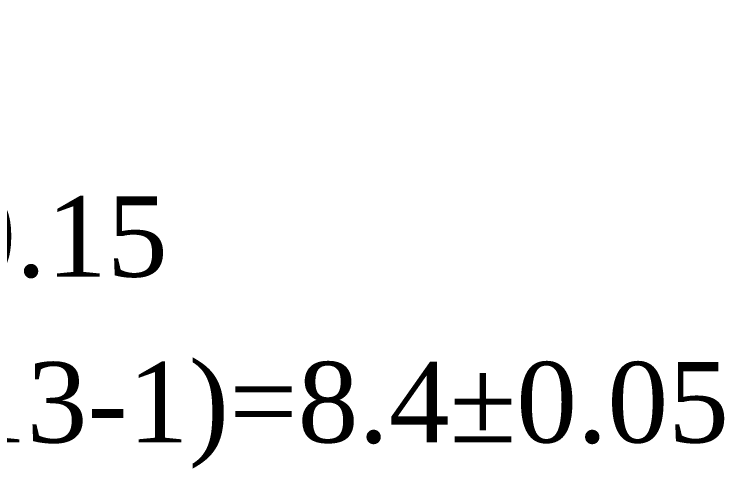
# Model space of a CAD drawing. Extents: x -334 to 152, y -2 to 1135.
# Drawn here: x -308.69 to -301.55, y 25.66 to 30.18 of the extents above; entities that cross this region are included whole.
import ezdxf

# ---------------------------------------------------------------- set-up
doc = ezdxf.new("R2010")
doc.units = 0
doc.header["$MEASUREMENT"] = 0
doc.styles.get("Standard").update_dxf_attribs({"font": 'times.ttf'})
doc.dimstyles.get("Standard").update_dxf_attribs({"dimtxt": 0.18, "dimasz": 0.18, "dimexe": 0.18, "dimexo": 0.0625, "dimgap": 0.09, "dimtad": 0, "dimtih": 1, "dimtoh": 1, "dimdec": 4, "dimzin": 0, "dimdsep": 46, "dimtxsty": 'Standard', "dimcen": 0.09, "dimadec": 0, "dimazin": 0, "dimtfac": 1, "dimtdec": 4, "dimtofl": 0, "dimtmove": 0, "dimatfit": 3, "dimfxl": 1, "dimtolj": 1, "dimtzin": 0, "dimarcsym": 0})

# ---------------------------------------------------------------- blocks, each defined once
blk = doc.blocks.new('*D118')
at = {"color": 0, "lineweight": -2, "transparency": 16777216}
for p, q in [((-321.7031, 29.1808), (-321.7031, 25.6928)), ((-313.3031, 29.1808), (-313.3031, 25.6928)), ((-320.9531, 26.1928), (-314.0531, 26.1928)), ((-313.3031, 26.1928), (-312.5531, 26.1928))]:
    blk.add_line(p, q, dxfattribs=at)
at = {"color": 0, "transparency": 16777216}
for points in [[(-320.9531, 26.3178), (-320.9531, 26.0678), (-321.7031, 26.1928)], [(-314.0531, 26.3178), (-314.0531, 26.0678), (-313.3031, 26.1928)]]:
    blk.add_solid(points, dxfattribs=at)
at = {"layer": 'Defpoints', "color": 0, "transparency": 16777216}
for p in [(-321.7031, 29.6808), (-313.3031, 29.6808), (-313.3031, 26.1928)]:
    blk.add_point(p, dxfattribs=at)
at = {"color": 0, "transparency": 16777216, "insert": (-307.1035, 26.1928), "char_height": 0.8, "attachment_point": 5}
blk.add_mtext('\\A1;P0.7X(13-1)=8.4%%P0.05', dxfattribs=at)
blk = doc.blocks.new('*D121')
at = {"color": 0, "lineweight": -2, "transparency": 16777216}
for p, q in [((-311.3031, 29.6808), (-311.3031, 27.4631)), ((-313.3031, 29.1808), (-313.3031, 27.4631)), ((-312.5531, 27.9631), (-312.0531, 27.9631)), ((-311.3031, 27.9631), (-310.5531, 27.9631))]:
    blk.add_line(p, q, dxfattribs=at)
at = {"color": 0, "transparency": 16777216}
for points in [[(-312.5531, 28.0881), (-312.5531, 27.8381), (-313.3031, 27.9631)], [(-312.0531, 28.0881), (-312.0531, 27.8381), (-311.3031, 27.9631)]]:
    blk.add_solid(points, dxfattribs=at)
at = {"layer": 'Defpoints', "color": 0, "transparency": 16777216}
for p in [(-311.3031, 30.1808), (-313.3031, 29.6808), (-311.3031, 27.9631)]:
    blk.add_point(p, dxfattribs=at)
at = {"color": 0, "transparency": 16777216, "insert": (-308.8517, 27.9631), "char_height": 0.8, "attachment_point": 5}
blk.add_mtext('\\A1;2%%P0.15', dxfattribs=at)

msp = doc.modelspace()

# ---------------------------------------------------------------- dimensions: what is measured, and where the dimension line sits
for base, p1, p2, text, picture, middle in [((-311.30314, 27.96306), (-313.30314, 29.68077), (-311.30314, 30.18077), '<>%%P0.15', '*D121', (-308.8517, 27.96306)), ((-313.30314, 26.19277), (-321.70314, 29.68077), (-313.30314, 29.68077), 'P0.7X(13-1)=<>%%P0.05', '*D118', (-307.10347, 26.19277))]:
    dim = msp.add_linear_dim(base=base, p1=p1, p2=p2, text=text, dimstyle='Standard', override={"dimtxt": 0.8, "dimasz": 0.75, "dimexe": 0.5, "dimexo": 0.5, "dimgap": 0.1, "dimtih": 0, "dimtoh": 0, "dimzin": 8, "dimazin": 2, "dimtzin": 8})
    dim.commit()
    dim.dimension.update_dxf_attribs({"geometry": picture, "text_midpoint": middle})

doc.saveas('drawing.dxf')
